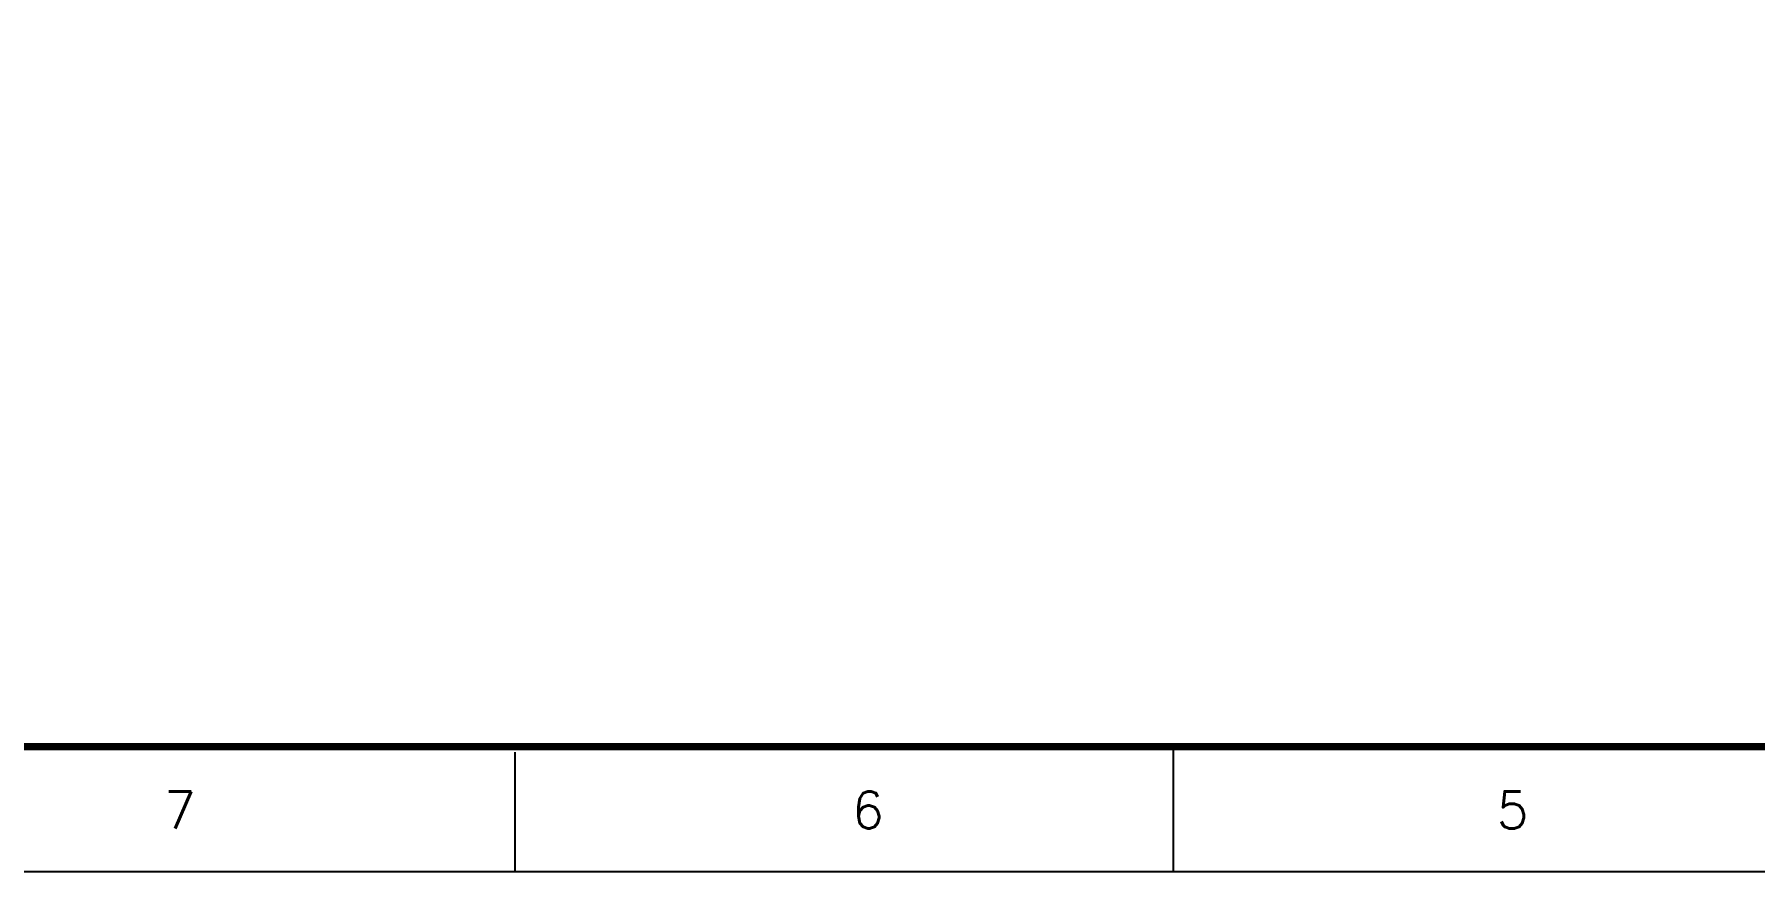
# Model space of a CAD drawing. Header units: millimetres. Extents: x 455 to 3181, y 44 to 381.
# Drawn here: x 2927.1 to 3022.2, y 122.7 to 168.9 of the extents above; entities that cross this region are included whole.
import ezdxf

# ---------------------------------------------------------------- set-up
doc = ezdxf.new("R2010")
doc.units = ezdxf.units.MM
doc.layers.add('SPEC', color=2, linetype='Continuous')
doc.styles.add('ROMANS', font='romans.shx', dxfattribs={"width": 0.8})

msp = doc.modelspace()

# ---------------------------------------------------------------- linework, layer by layer
at = {"layer": 'SPEC', "color": 0}
for p, q in [((2990.083, 122.674), (2990.083, 129.57)), ((2953.682, 122.674), (2953.682, 129.27)), ((2872.952, 122.674), (3181.41, 122.674))]:
    msp.add_line(p, q, dxfattribs=at)
for points, const_width in [([(3172.187, 333.885), (2880.719, 333.885), (2880.719, 129.57), (3172.187, 129.57), (3172.187, 333.885)], 0.405), ([(3034.848, 129.57), (2981.018, 129.57)], 0.225)]:
    msp.add_lwpolyline(points, dxfattribs=dict(at, const_width=const_width))

# ---------------------------------------------------------------- texts
at = {"layer": 'SPEC', "color": 0, "style": 'ROMANS'}
for s, p in [('7', (2934.267, 125.048)), ('6', (2972.309, 125.048)), ('5', (3007.953, 125.048))]:
    msp.add_text(s, height=2.061, dxfattribs=at).set_placement(p)

doc.saveas('drawing.dxf')
